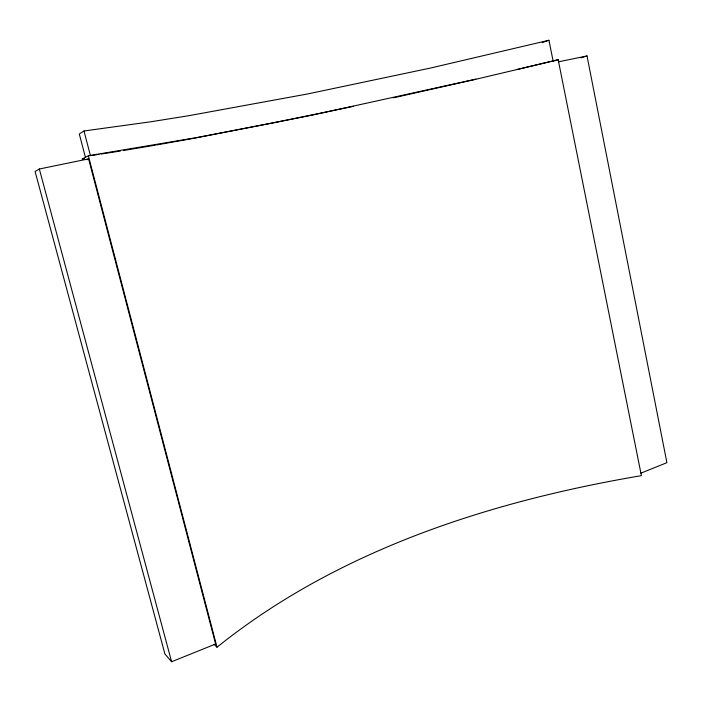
<?xml version="1.0" encoding="UTF-8"?>
<svg xmlns="http://www.w3.org/2000/svg" width="702" height="702" viewBox="0 0 702 702"><rect width="100%" height="100%" fill="white"/><g stroke="black" fill="none" stroke-linecap="round" stroke-linejoin="round"><path stroke-width="1.05" d="M214.031 644.313L217.006 647.226C337.899 550.078 490.338 501.263 641.4 475.649L558.169 59.652L516.988 69.524M393.559 97.806L475.807 79.282L553.106 60.995L548.946 40.26L430.142 68.129L307.45 93.989L188.82 115.698L150.921 121.762L83.994 130.984L79.3 133.994L85.372 157.151M39.338 169.006L35.1 171.516L164.891 653.931L171.595 661.74L215.628 644.006L88.584 158.871L39.338 169.006L171.595 661.74M353.501 106.327L273.569 122.832L196.086 137.697L88.347 155.756L82.152 159.021L84.293 158.67M86.846 159.766L88.584 158.871M640.926 473.148L666.9 462.679L587.021 55.958L558.581 61.802M542.216 42.585L548.946 40.26M553.115 61.241L558.169 59.652M580.808 57.862L587.021 55.958M475.868 79.142L312.355 115.102L195.463 137.996M156.774 144.919L194.393 138.197M123.657 150.491L155.712 145.103M91.523 155.528L99.026 154.361M101.167 154.028L120.446 151.035M83.994 130.984L90.453 155.695M88.347 155.756L217.006 647.226"/></g></svg>
